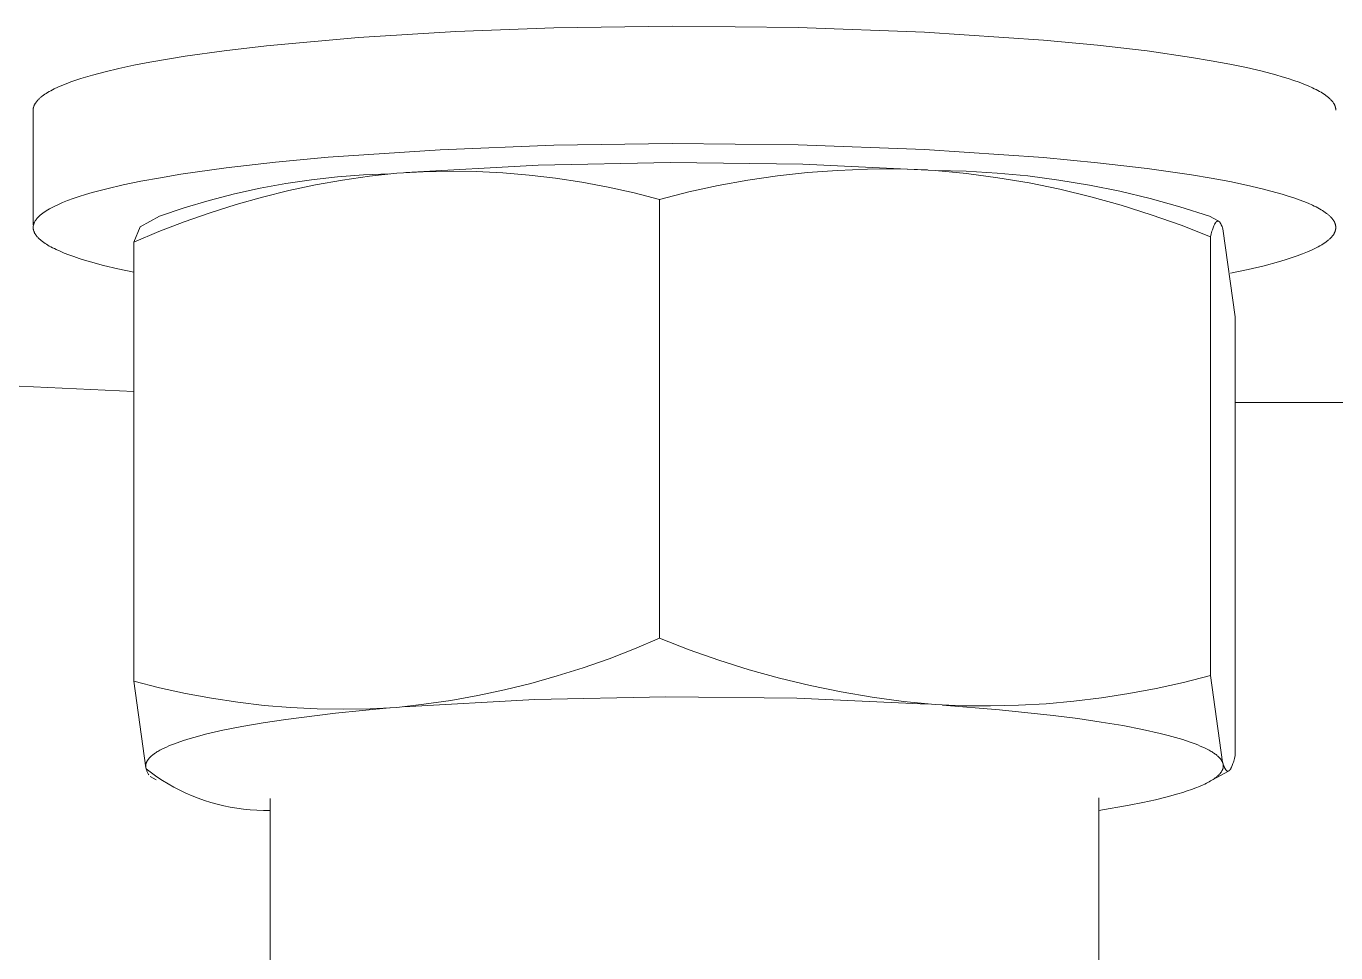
# Model space of a CAD drawing. Header units: millimetres. Extents: x -779 to 3049, y 55 to 2500.
# Drawn here: x -155.03 to -141.76, y 1987.08 to 1996.47 of the extents above; entities that cross this region are included whole.
import ezdxf

# ---------------------------------------------------------------- set-up
doc = ezdxf.new("R2010")
doc.units = ezdxf.units.MM
doc.layers.add('ZANO_R', color=7, linetype='Continuous', lineweight=0)

msp = doc.modelspace()

# ---------------------------------------------------------------- linework, layer by layer
at = {"layer": 'ZANO_R'}
for p, q in [((-151.663, 1996.358), (-150.677, 1996.418)), ((-150.677, 1996.418), (-149.681, 1996.455)), ((-149.681, 1996.455), (-148.482, 1996.472)), ((-148.482, 1996.472), (-147.208, 1996.459)), ((-147.208, 1996.459), (-145.927, 1996.413)), ((-145.927, 1996.413), (-144.721, 1996.332)), ((-153.022, 1996.224), (-152.594, 1996.274)), ((-152.594, 1996.274), (-151.663, 1996.358)), ((-144.721, 1996.332), (-144.172, 1996.279)), ((-144.172, 1996.279), (-143.67, 1996.221)), ((-153.775, 1996.108), (-153.417, 1996.168)), ((-153.417, 1996.168), (-153.022, 1996.224)), ((-143.67, 1996.221), (-143.222, 1996.156)), ((-143.222, 1996.156), (-143.02, 1996.122)), ((-154.358, 1995.976), (-154.23, 1996.01)), ((-154.23, 1996.01), (-154.09, 1996.044)), ((-154.09, 1996.044), (-153.938, 1996.076)), ((-153.938, 1996.076), (-153.775, 1996.108)), ((-143.02, 1996.122), (-142.833, 1996.087)), ((-142.833, 1996.087), (-142.662, 1996.052)), ((-142.662, 1996.052), (-142.506, 1996.015)), ((-142.506, 1996.015), (-142.365, 1995.978)), ((-154.709, 1995.854), (-154.668, 1995.871)), ((-154.668, 1995.871), (-154.624, 1995.889)), ((-154.624, 1995.889), (-154.577, 1995.907)), ((-154.577, 1995.907), (-154.527, 1995.924)), ((-154.527, 1995.924), (-154.474, 1995.942)), ((-154.474, 1995.942), (-154.358, 1995.976)), ((-142.365, 1995.978), (-142.301, 1995.96)), ((-142.301, 1995.96), (-142.241, 1995.941)), ((-142.241, 1995.941), (-142.184, 1995.923)), ((-142.184, 1995.923), (-142.131, 1995.904)), ((-142.131, 1995.904), (-142.082, 1995.885)), ((-142.082, 1995.885), (-142.037, 1995.867)), ((-142.037, 1995.867), (-141.995, 1995.848)), ((-154.911, 1995.724), (-154.907, 1995.728)), ((-154.907, 1995.728), (-154.902, 1995.733)), ((-154.902, 1995.733), (-154.898, 1995.737)), ((-154.898, 1995.737), (-154.893, 1995.742)), ((-154.893, 1995.742), (-154.888, 1995.746)), ((-154.888, 1995.746), (-154.882, 1995.751)), ((-154.882, 1995.751), (-154.877, 1995.755)), ((-154.877, 1995.755), (-154.866, 1995.764)), ((-154.866, 1995.764), (-154.853, 1995.773)), ((-154.853, 1995.773), (-154.841, 1995.782)), ((-154.841, 1995.782), (-154.827, 1995.791)), ((-154.827, 1995.791), (-154.812, 1995.8)), ((-154.812, 1995.8), (-154.797, 1995.809)), ((-154.797, 1995.809), (-154.781, 1995.818)), ((-154.781, 1995.818), (-154.764, 1995.827)), ((-154.764, 1995.827), (-154.747, 1995.836)), ((-154.747, 1995.836), (-154.709, 1995.854)), ((-141.995, 1995.848), (-141.976, 1995.839)), ((-141.976, 1995.839), (-141.957, 1995.83)), ((-141.957, 1995.83), (-141.94, 1995.82)), ((-141.94, 1995.82), (-141.923, 1995.811)), ((-141.923, 1995.811), (-141.907, 1995.802)), ((-141.907, 1995.802), (-141.892, 1995.793)), ((-141.892, 1995.793), (-141.876, 1995.783)), ((-141.876, 1995.783), (-141.862, 1995.772)), ((-141.862, 1995.772), (-141.855, 1995.767)), ((-141.855, 1995.767), (-141.848, 1995.762)), ((-141.848, 1995.762), (-141.841, 1995.757)), ((-141.841, 1995.757), (-141.835, 1995.752)), ((-141.835, 1995.752), (-141.829, 1995.746)), ((-141.829, 1995.746), (-141.823, 1995.741)), ((-141.823, 1995.741), (-141.817, 1995.736)), ((-141.817, 1995.736), (-141.812, 1995.731)), ((-141.812, 1995.731), (-141.807, 1995.725)), ((-154.958, 1995.631), (-154.957, 1995.635)), ((-154.958, 1995.627), (-154.958, 1995.631)), ((-154.958, 1995.622), (-154.958, 1995.627)), ((-154.958, 1994.455), (-154.958, 1995.622)), ((-154.957, 1995.64), (-154.956, 1995.644)), ((-154.957, 1995.635), (-154.957, 1995.64)), ((-154.957, 1995.605), (-154.957, 1995.606)), ((-154.956, 1995.644), (-154.955, 1995.649)), ((-154.955, 1995.649), (-154.954, 1995.653)), ((-154.954, 1995.653), (-154.953, 1995.657)), ((-154.953, 1995.657), (-154.951, 1995.662)), ((-154.951, 1995.662), (-154.949, 1995.666)), ((-154.949, 1995.666), (-154.947, 1995.671)), ((-154.947, 1995.671), (-154.945, 1995.675)), ((-154.945, 1995.675), (-154.943, 1995.679)), ((-154.943, 1995.679), (-154.941, 1995.684)), ((-154.941, 1995.684), (-154.938, 1995.688)), ((-154.938, 1995.688), (-154.935, 1995.693)), ((-154.935, 1995.693), (-154.933, 1995.697)), ((-154.933, 1995.697), (-154.929, 1995.702)), ((-154.929, 1995.702), (-154.926, 1995.706)), ((-154.926, 1995.706), (-154.923, 1995.71)), ((-154.923, 1995.71), (-154.919, 1995.715)), ((-154.919, 1995.715), (-154.915, 1995.719)), ((-154.915, 1995.719), (-154.911, 1995.724)), ((-141.807, 1995.725), (-141.802, 1995.72)), ((-141.802, 1995.72), (-141.797, 1995.715)), ((-141.797, 1995.715), (-141.793, 1995.709)), ((-141.793, 1995.709), (-141.789, 1995.704)), ((-141.789, 1995.704), (-141.785, 1995.699)), ((-141.785, 1995.699), (-141.781, 1995.693)), ((-141.781, 1995.693), (-141.78, 1995.691)), ((-141.78, 1995.691), (-141.778, 1995.688)), ((-141.778, 1995.688), (-141.776, 1995.685)), ((-141.776, 1995.685), (-141.775, 1995.683)), ((-141.775, 1995.683), (-141.773, 1995.68)), ((-141.773, 1995.68), (-141.772, 1995.677)), ((-141.772, 1995.677), (-141.771, 1995.674)), ((-141.771, 1995.674), (-141.769, 1995.672)), ((-141.769, 1995.672), (-141.768, 1995.669)), ((-141.768, 1995.669), (-141.767, 1995.666)), ((-141.767, 1995.666), (-141.766, 1995.664)), ((-141.766, 1995.664), (-141.765, 1995.661)), ((-141.765, 1995.661), (-141.764, 1995.658)), ((-141.764, 1995.658), (-141.763, 1995.655)), ((-141.763, 1995.655), (-141.762, 1995.653)), ((-141.762, 1995.653), (-141.762, 1995.65)), ((-141.762, 1995.65), (-141.761, 1995.647)), ((-141.761, 1995.647), (-141.76, 1995.644)), ((-141.76, 1995.644), (-141.76, 1995.642)), ((-141.76, 1995.642), (-141.759, 1995.639)), ((-141.759, 1995.639), (-141.759, 1995.636)), ((-141.759, 1995.636), (-141.759, 1995.633)), ((-141.759, 1995.633), (-141.758, 1995.631)), ((-141.758, 1995.631), (-141.758, 1995.628)), ((-141.758, 1995.628), (-141.758, 1995.625)), ((-141.758, 1995.625), (-141.758, 1995.622)), ((-151.968, 1995.144), (-150.835, 1995.22)), ((-150.835, 1995.22), (-149.681, 1995.265)), ((-149.681, 1995.265), (-148.482, 1995.282)), ((-148.482, 1995.282), (-147.208, 1995.269)), ((-147.208, 1995.269), (-145.927, 1995.223)), ((-145.927, 1995.223), (-144.721, 1995.142)), ((-153.004, 1995.036), (-152.503, 1995.094)), ((-152.503, 1995.094), (-151.968, 1995.144)), ((-151.181, 1994.991), (-149.841, 1995.064)), ((-149.841, 1995.064), (-148.5, 1995.092)), ((-148.5, 1995.092), (-147.159, 1995.074)), ((-147.159, 1995.074), (-145.819, 1995.011)), ((-144.721, 1995.142), (-144.172, 1995.089)), ((-144.172, 1995.089), (-143.67, 1995.031)), ((-153.866, 1994.901), (-153.67, 1994.937)), ((-153.67, 1994.937), (-153.461, 1994.971)), ((-153.461, 1994.971), (-153.004, 1995.036)), ((-152.137, 1994.916), (-151.875, 1994.945)), ((-151.875, 1994.945), (-151.611, 1994.966)), ((-151.55, 1994.952), (-151.823, 1994.912)), ((-151.611, 1994.966), (-151.347, 1994.977)), ((-151.275, 1994.983), (-151.55, 1994.952)), ((-151.006, 1994.997), (-151.275, 1994.983)), ((-150.737, 1995.002), (-151.006, 1994.997)), ((-150.468, 1994.998), (-150.737, 1995.002)), ((-150.199, 1994.985), (-150.468, 1994.998)), ((-149.931, 1994.963), (-150.199, 1994.985)), ((-149.664, 1994.932), (-149.931, 1994.963)), ((-149.398, 1994.891), (-149.664, 1994.932)), ((-147.415, 1994.954), (-147.717, 1994.911)), ((-147.113, 1994.988), (-147.415, 1994.954)), ((-146.809, 1995.011), (-147.113, 1994.988)), ((-146.504, 1995.023), (-146.809, 1995.011)), ((-146.2, 1995.025), (-146.504, 1995.023)), ((-145.895, 1995.016), (-146.2, 1995.025)), ((-145.819, 1995.011), (-145.505, 1995.003)), ((-145.5, 1994.98), (-145.819, 1995.011)), ((-145.505, 1995.003), (-145.191, 1994.984)), ((-145.183, 1994.937), (-145.5, 1994.98)), ((-145.191, 1994.984), (-144.878, 1994.954)), ((-144.867, 1994.883), (-145.183, 1994.937)), ((-144.878, 1994.954), (-144.566, 1994.913)), ((-143.67, 1995.031), (-143.222, 1994.966)), ((-143.222, 1994.966), (-143.02, 1994.932)), ((-143.02, 1994.932), (-142.833, 1994.897)), ((-154.361, 1994.786), (-154.212, 1994.825)), ((-154.212, 1994.825), (-154.047, 1994.863)), ((-154.047, 1994.863), (-153.866, 1994.901)), ((-152.917, 1994.772), (-152.659, 1994.829)), ((-152.659, 1994.829), (-152.399, 1994.877)), ((-152.367, 1994.806), (-152.635, 1994.74)), ((-152.399, 1994.877), (-152.137, 1994.916)), ((-152.096, 1994.863), (-152.367, 1994.806)), ((-151.823, 1994.912), (-152.096, 1994.863)), ((-149.133, 1994.842), (-149.398, 1994.891)), ((-148.87, 1994.784), (-149.133, 1994.842)), ((-148.017, 1994.856), (-148.315, 1994.792)), ((-147.717, 1994.911), (-148.017, 1994.856)), ((-144.554, 1994.819), (-144.867, 1994.883)), ((-144.566, 1994.913), (-144.255, 1994.861)), ((-144.242, 1994.744), (-144.554, 1994.819)), ((-144.255, 1994.861), (-143.947, 1994.799)), ((-143.947, 1994.799), (-143.641, 1994.725)), ((-142.833, 1994.897), (-142.662, 1994.862)), ((-142.662, 1994.862), (-142.506, 1994.825)), ((-142.506, 1994.825), (-142.365, 1994.788)), ((-154.709, 1994.663), (-154.662, 1994.684)), ((-154.662, 1994.684), (-154.61, 1994.705)), ((-154.61, 1994.705), (-154.554, 1994.725)), ((-154.554, 1994.725), (-154.494, 1994.745)), ((-154.494, 1994.745), (-154.43, 1994.766)), ((-154.43, 1994.766), (-154.361, 1994.786)), ((-153.427, 1994.631), (-153.174, 1994.706)), ((-153.174, 1994.706), (-152.917, 1994.772)), ((-152.902, 1994.665), (-153.166, 1994.582)), ((-152.635, 1994.74), (-152.902, 1994.665)), ((-148.61, 1994.717), (-148.87, 1994.784)), ((-148.315, 1994.792), (-148.61, 1994.717)), ((-148.61, 1994.717), (-148.61, 1990.269)), ((-143.934, 1994.659), (-144.242, 1994.744)), ((-143.641, 1994.725), (-143.338, 1994.642)), ((-142.365, 1994.788), (-142.301, 1994.77)), ((-142.301, 1994.77), (-142.241, 1994.751)), ((-142.241, 1994.751), (-142.184, 1994.733)), ((-142.184, 1994.733), (-142.131, 1994.714)), ((-142.131, 1994.714), (-142.082, 1994.695)), ((-142.082, 1994.695), (-142.037, 1994.677)), ((-142.037, 1994.677), (-141.995, 1994.658)), ((-154.916, 1994.529), (-154.911, 1994.534)), ((-154.911, 1994.534), (-154.906, 1994.539)), ((-154.906, 1994.539), (-154.901, 1994.544)), ((-154.901, 1994.544), (-154.895, 1994.549)), ((-154.895, 1994.549), (-154.89, 1994.554)), ((-154.89, 1994.554), (-154.884, 1994.56)), ((-154.884, 1994.56), (-154.877, 1994.565)), ((-154.877, 1994.565), (-154.871, 1994.57)), ((-154.871, 1994.57), (-154.864, 1994.575)), ((-154.864, 1994.575), (-154.857, 1994.58)), ((-154.857, 1994.58), (-154.842, 1994.591)), ((-154.842, 1994.591), (-154.827, 1994.601)), ((-154.827, 1994.601), (-154.81, 1994.612)), ((-154.81, 1994.612), (-154.792, 1994.622)), ((-154.792, 1994.622), (-154.773, 1994.632)), ((-154.773, 1994.632), (-154.753, 1994.643)), ((-154.753, 1994.643), (-154.732, 1994.653)), ((-154.732, 1994.653), (-154.709, 1994.663)), ((-153.873, 1994.438), (-153.678, 1994.547)), ((-153.678, 1994.547), (-153.427, 1994.631)), ((-153.166, 1994.582), (-153.427, 1994.491)), ((-143.628, 1994.562), (-143.934, 1994.659)), ((-143.326, 1994.456), (-143.628, 1994.562)), ((-143.338, 1994.642), (-143.038, 1994.547)), ((-143.038, 1994.547), (-142.95, 1994.498)), ((-141.995, 1994.658), (-141.976, 1994.649)), ((-141.976, 1994.649), (-141.957, 1994.64)), ((-141.957, 1994.64), (-141.94, 1994.63)), ((-141.94, 1994.63), (-141.923, 1994.621)), ((-141.923, 1994.621), (-141.907, 1994.612)), ((-141.907, 1994.612), (-141.892, 1994.603)), ((-141.892, 1994.603), (-141.878, 1994.594)), ((-141.878, 1994.594), (-141.865, 1994.584)), ((-141.865, 1994.584), (-141.852, 1994.575)), ((-141.852, 1994.575), (-141.84, 1994.566)), ((-141.84, 1994.566), (-141.834, 1994.561)), ((-141.834, 1994.561), (-141.829, 1994.556)), ((-141.829, 1994.556), (-141.823, 1994.552)), ((-141.823, 1994.552), (-141.818, 1994.547)), ((-141.818, 1994.547), (-141.813, 1994.542)), ((-141.813, 1994.542), (-141.809, 1994.537)), ((-141.809, 1994.537), (-141.804, 1994.533)), ((-141.804, 1994.533), (-141.8, 1994.528)), ((-154.958, 1994.441), (-154.957, 1994.447)), ((-154.958, 1994.436), (-154.958, 1994.441)), ((-154.958, 1994.431), (-154.958, 1994.436)), ((-154.958, 1994.426), (-154.958, 1994.431)), ((-154.958, 1994.421), (-154.958, 1994.426)), ((-154.957, 1994.416), (-154.958, 1994.421)), ((-154.957, 1994.447), (-154.956, 1994.452)), ((-154.956, 1994.411), (-154.957, 1994.416)), ((-154.956, 1994.452), (-154.955, 1994.457)), ((-154.955, 1994.406), (-154.956, 1994.411)), ((-154.955, 1994.457), (-154.954, 1994.462)), ((-154.954, 1994.401), (-154.955, 1994.406)), ((-154.954, 1994.462), (-154.953, 1994.467)), ((-154.952, 1994.396), (-154.954, 1994.401)), ((-154.953, 1994.467), (-154.951, 1994.472)), ((-154.951, 1994.472), (-154.949, 1994.477)), ((-154.949, 1994.477), (-154.947, 1994.482)), ((-154.947, 1994.482), (-154.944, 1994.487)), ((-154.944, 1994.487), (-154.942, 1994.492)), ((-154.942, 1994.492), (-154.939, 1994.498)), ((-154.939, 1994.498), (-154.935, 1994.503)), ((-154.935, 1994.503), (-154.932, 1994.508)), ((-154.932, 1994.508), (-154.928, 1994.513)), ((-154.928, 1994.513), (-154.924, 1994.518)), ((-154.924, 1994.518), (-154.92, 1994.523)), ((-154.92, 1994.523), (-154.916, 1994.529)), ((-153.94, 1994.283), (-153.873, 1994.438)), ((-153.427, 1994.491), (-153.685, 1994.391)), ((-143.028, 1994.339), (-143.326, 1994.456)), ((-143.009, 1994.407), (-143.013, 1994.395)), ((-143.005, 1994.419), (-143.009, 1994.407)), ((-143.001, 1994.429), (-143.005, 1994.419)), ((-142.997, 1994.439), (-143.001, 1994.429)), ((-142.994, 1994.449), (-142.997, 1994.439)), ((-142.99, 1994.457), (-142.994, 1994.449)), ((-142.988, 1994.461), (-142.99, 1994.457)), ((-142.986, 1994.465), (-142.988, 1994.461)), ((-142.984, 1994.469), (-142.986, 1994.465)), ((-142.982, 1994.472), (-142.984, 1994.469)), ((-142.98, 1994.475), (-142.982, 1994.472)), ((-142.978, 1994.478), (-142.98, 1994.475)), ((-142.977, 1994.48), (-142.978, 1994.478)), ((-142.976, 1994.481), (-142.977, 1994.48)), ((-142.975, 1994.482), (-142.976, 1994.481)), ((-142.974, 1994.484), (-142.975, 1994.482)), ((-142.973, 1994.485), (-142.974, 1994.484)), ((-142.972, 1994.486), (-142.973, 1994.485)), ((-142.971, 1994.487), (-142.972, 1994.486)), ((-142.97, 1994.488), (-142.971, 1994.487)), ((-142.969, 1994.489), (-142.97, 1994.488)), ((-142.968, 1994.49), (-142.969, 1994.489)), ((-142.967, 1994.491), (-142.968, 1994.49)), ((-142.966, 1994.492), (-142.967, 1994.491)), ((-142.965, 1994.492), (-142.966, 1994.492)), ((-142.966, 1994.492), (-142.966, 1994.492)), ((-142.964, 1994.493), (-142.965, 1994.493)), ((-142.965, 1994.493), (-142.965, 1994.492)), ((-142.963, 1994.494), (-142.964, 1994.493)), ((-142.964, 1994.493), (-142.964, 1994.493)), ((-142.962, 1994.494), (-142.963, 1994.494)), ((-142.963, 1994.494), (-142.963, 1994.494)), ((-142.961, 1994.495), (-142.962, 1994.495)), ((-142.962, 1994.495), (-142.962, 1994.494)), ((-142.96, 1994.495), (-142.961, 1994.495)), ((-142.961, 1994.495), (-142.961, 1994.495)), ((-142.959, 1994.496), (-142.96, 1994.495)), ((-142.96, 1994.495), (-142.96, 1994.495)), ((-142.958, 1994.496), (-142.959, 1994.496)), ((-142.959, 1994.496), (-142.959, 1994.496)), ((-142.957, 1994.496), (-142.958, 1994.496)), ((-142.958, 1994.496), (-142.958, 1994.496)), ((-142.956, 1994.497), (-142.957, 1994.496)), ((-142.957, 1994.496), (-142.957, 1994.496)), ((-142.955, 1994.497), (-142.956, 1994.497)), ((-142.956, 1994.497), (-142.956, 1994.497)), ((-142.954, 1994.497), (-142.955, 1994.497)), ((-142.955, 1994.497), (-142.955, 1994.497)), ((-142.953, 1994.497), (-142.954, 1994.497)), ((-142.954, 1994.497), (-142.954, 1994.497)), ((-142.952, 1994.497), (-142.953, 1994.497)), ((-142.953, 1994.497), (-142.953, 1994.497)), ((-142.951, 1994.497), (-142.952, 1994.497)), ((-142.952, 1994.497), (-142.952, 1994.497)), ((-142.95, 1994.497), (-142.951, 1994.497)), ((-142.951, 1994.497), (-142.951, 1994.497)), ((-142.949, 1994.497), (-142.95, 1994.497)), ((-142.95, 1994.497), (-142.95, 1994.497)), ((-142.949, 1994.496), (-142.949, 1994.497)), ((-142.948, 1994.496), (-142.949, 1994.496)), ((-142.947, 1994.496), (-142.948, 1994.496)), ((-142.948, 1994.496), (-142.948, 1994.496)), ((-142.946, 1994.496), (-142.947, 1994.496)), ((-142.947, 1994.496), (-142.947, 1994.496)), ((-142.946, 1994.495), (-142.946, 1994.496)), ((-142.945, 1994.495), (-142.946, 1994.495)), ((-142.944, 1994.495), (-142.945, 1994.495)), ((-142.945, 1994.495), (-142.945, 1994.495)), ((-142.943, 1994.494), (-142.944, 1994.495)), ((-142.944, 1994.495), (-142.944, 1994.495)), ((-142.942, 1994.494), (-142.943, 1994.494)), ((-142.943, 1994.494), (-142.943, 1994.494)), ((-142.942, 1994.493), (-142.942, 1994.494)), ((-142.941, 1994.493), (-142.942, 1994.493)), ((-142.94, 1994.492), (-142.941, 1994.493)), ((-142.941, 1994.493), (-142.941, 1994.493)), ((-142.939, 1994.491), (-142.94, 1994.492)), ((-142.94, 1994.492), (-142.94, 1994.492)), ((-142.938, 1994.491), (-142.939, 1994.491)), ((-142.939, 1994.491), (-142.939, 1994.491)), ((-142.937, 1994.49), (-142.938, 1994.491)), ((-142.936, 1994.489), (-142.937, 1994.49)), ((-142.936, 1994.488), (-142.936, 1994.489)), ((-142.935, 1994.487), (-142.936, 1994.488)), ((-142.934, 1994.485), (-142.935, 1994.487)), ((-142.933, 1994.484), (-142.934, 1994.485)), ((-142.932, 1994.483), (-142.933, 1994.484)), ((-142.931, 1994.482), (-142.932, 1994.483)), ((-142.93, 1994.48), (-142.931, 1994.482)), ((-142.929, 1994.479), (-142.93, 1994.48)), ((-142.928, 1994.477), (-142.929, 1994.479)), ((-142.927, 1994.475), (-142.928, 1994.477)), ((-142.925, 1994.472), (-142.927, 1994.475)), ((-142.923, 1994.468), (-142.925, 1994.472)), ((-142.921, 1994.464), (-142.923, 1994.468)), ((-142.919, 1994.46), (-142.921, 1994.464)), ((-142.917, 1994.456), (-142.919, 1994.46)), ((-142.915, 1994.451), (-142.917, 1994.456)), ((-142.911, 1994.441), (-142.915, 1994.451)), ((-142.906, 1994.429), (-142.911, 1994.441)), ((-142.902, 1994.417), (-142.906, 1994.429)), ((-142.777, 1993.528), (-142.902, 1994.417)), ((-141.8, 1994.528), (-141.796, 1994.523)), ((-141.796, 1994.523), (-141.792, 1994.518)), ((-141.792, 1994.518), (-141.788, 1994.513)), ((-141.788, 1994.513), (-141.785, 1994.509)), ((-141.785, 1994.509), (-141.781, 1994.504)), ((-141.781, 1994.504), (-141.778, 1994.499)), ((-141.778, 1994.499), (-141.776, 1994.494)), ((-141.776, 1994.494), (-141.773, 1994.489)), ((-141.773, 1994.489), (-141.772, 1994.487)), ((-141.772, 1994.487), (-141.77, 1994.484)), ((-141.77, 1994.484), (-141.769, 1994.482)), ((-141.769, 1994.482), (-141.768, 1994.479)), ((-141.768, 1994.479), (-141.767, 1994.477)), ((-141.767, 1994.477), (-141.766, 1994.474)), ((-141.766, 1994.474), (-141.765, 1994.472)), ((-141.765, 1994.472), (-141.764, 1994.469)), ((-141.764, 1994.469), (-141.764, 1994.467)), ((-141.764, 1994.467), (-141.763, 1994.465)), ((-141.763, 1994.4), (-141.764, 1994.397)), ((-141.763, 1994.465), (-141.762, 1994.462)), ((-141.762, 1994.402), (-141.763, 1994.4)), ((-141.762, 1994.462), (-141.762, 1994.46)), ((-141.762, 1994.46), (-141.761, 1994.457)), ((-141.761, 1994.407), (-141.762, 1994.405)), ((-141.762, 1994.405), (-141.762, 1994.402)), ((-141.761, 1994.457), (-141.76, 1994.455)), ((-141.76, 1994.41), (-141.761, 1994.407)), ((-141.76, 1994.455), (-141.76, 1994.452)), ((-141.76, 1994.452), (-141.76, 1994.45)), ((-141.76, 1994.45), (-141.759, 1994.447)), ((-141.759, 1994.417), (-141.76, 1994.415)), ((-141.76, 1994.415), (-141.76, 1994.412)), ((-141.76, 1994.412), (-141.76, 1994.41)), ((-141.759, 1994.447), (-141.759, 1994.445)), ((-141.759, 1994.445), (-141.759, 1994.442)), ((-141.759, 1994.442), (-141.758, 1994.44)), ((-141.758, 1994.425), (-141.759, 1994.422)), ((-141.759, 1994.422), (-141.759, 1994.42)), ((-141.759, 1994.42), (-141.759, 1994.417)), ((-141.758, 1994.44), (-141.758, 1994.437)), ((-141.758, 1994.437), (-141.758, 1994.435)), ((-141.758, 1994.435), (-141.758, 1994.432)), ((-141.758, 1994.432), (-141.758, 1994.43)), ((-141.758, 1994.43), (-141.758, 1994.427)), ((-141.758, 1994.427), (-141.758, 1994.425)), ((-154.95, 1994.391), (-154.952, 1994.396)), ((-154.949, 1994.386), (-154.95, 1994.391)), ((-154.946, 1994.381), (-154.949, 1994.386)), ((-154.944, 1994.376), (-154.946, 1994.381)), ((-154.941, 1994.372), (-154.944, 1994.376)), ((-154.938, 1994.367), (-154.941, 1994.372)), ((-154.935, 1994.362), (-154.938, 1994.367)), ((-154.932, 1994.357), (-154.935, 1994.362)), ((-154.929, 1994.352), (-154.932, 1994.357)), ((-154.925, 1994.347), (-154.929, 1994.352)), ((-154.921, 1994.342), (-154.925, 1994.347)), ((-154.917, 1994.337), (-154.921, 1994.342)), ((-154.913, 1994.333), (-154.917, 1994.337)), ((-154.908, 1994.328), (-154.913, 1994.333)), ((-154.903, 1994.323), (-154.908, 1994.328)), ((-154.898, 1994.318), (-154.903, 1994.323)), ((-154.893, 1994.313), (-154.898, 1994.318)), ((-154.888, 1994.309), (-154.893, 1994.313)), ((-154.882, 1994.304), (-154.888, 1994.309)), ((-154.877, 1994.299), (-154.882, 1994.304)), ((-154.865, 1994.29), (-154.877, 1994.299)), ((-154.852, 1994.28), (-154.865, 1994.29)), ((-154.838, 1994.271), (-154.852, 1994.28)), ((-154.824, 1994.262), (-154.838, 1994.271)), ((-153.685, 1994.391), (-153.94, 1994.283)), ((-153.94, 1989.836), (-153.94, 1994.283)), ((-143.021, 1994.368), (-143.028, 1994.339)), ((-143.028, 1989.892), (-143.028, 1994.339)), ((-143.013, 1994.395), (-143.021, 1994.368)), ((-141.87, 1994.277), (-141.885, 1994.266)), ((-141.855, 1994.287), (-141.87, 1994.277)), ((-141.848, 1994.292), (-141.855, 1994.287)), ((-141.842, 1994.297), (-141.848, 1994.292)), ((-141.836, 1994.303), (-141.842, 1994.297)), ((-141.829, 1994.308), (-141.836, 1994.303)), ((-141.824, 1994.313), (-141.829, 1994.308)), ((-141.818, 1994.318), (-141.824, 1994.313)), ((-141.813, 1994.323), (-141.818, 1994.318)), ((-141.808, 1994.328), (-141.813, 1994.323)), ((-141.803, 1994.333), (-141.808, 1994.328)), ((-141.798, 1994.338), (-141.803, 1994.333)), ((-141.794, 1994.344), (-141.798, 1994.338)), ((-141.79, 1994.349), (-141.794, 1994.344)), ((-141.786, 1994.354), (-141.79, 1994.349)), ((-141.783, 1994.359), (-141.786, 1994.354)), ((-141.779, 1994.364), (-141.783, 1994.359)), ((-141.776, 1994.369), (-141.779, 1994.364)), ((-141.775, 1994.372), (-141.776, 1994.369)), ((-141.774, 1994.374), (-141.775, 1994.372)), ((-141.772, 1994.377), (-141.774, 1994.374)), ((-141.771, 1994.379), (-141.772, 1994.377)), ((-141.77, 1994.382), (-141.771, 1994.379)), ((-141.769, 1994.384), (-141.77, 1994.382)), ((-141.768, 1994.387), (-141.769, 1994.384)), ((-141.767, 1994.389), (-141.768, 1994.387)), ((-141.766, 1994.392), (-141.767, 1994.389)), ((-141.765, 1994.394), (-141.766, 1994.392)), ((-141.764, 1994.397), (-141.765, 1994.394)), ((-154.81, 1994.253), (-154.824, 1994.262)), ((-154.795, 1994.244), (-154.81, 1994.253)), ((-154.779, 1994.235), (-154.795, 1994.244)), ((-154.762, 1994.226), (-154.779, 1994.235)), ((-154.744, 1994.218), (-154.762, 1994.226)), ((-154.726, 1994.209), (-154.744, 1994.218)), ((-154.686, 1994.191), (-154.726, 1994.209)), ((-154.643, 1994.173), (-154.686, 1994.191)), ((-154.597, 1994.155), (-154.643, 1994.173)), ((-154.547, 1994.137), (-154.597, 1994.155)), ((-154.494, 1994.119), (-154.547, 1994.137)), ((-142.15, 1994.144), (-142.209, 1994.123)), ((-142.096, 1994.164), (-142.15, 1994.144)), ((-142.045, 1994.184), (-142.096, 1994.164)), ((-141.999, 1994.205), (-142.045, 1994.184)), ((-141.977, 1994.215), (-141.999, 1994.205)), ((-141.957, 1994.225), (-141.977, 1994.215)), ((-141.937, 1994.236), (-141.957, 1994.225)), ((-141.919, 1994.246), (-141.937, 1994.236)), ((-141.901, 1994.256), (-141.919, 1994.246)), ((-141.885, 1994.266), (-141.901, 1994.256)), ((-154.437, 1994.101), (-154.494, 1994.119)), ((-154.377, 1994.083), (-154.437, 1994.101)), ((-154.246, 1994.048), (-154.377, 1994.083)), ((-154.1, 1994.013), (-154.246, 1994.048)), ((-153.94, 1993.979), (-154.1, 1994.013)), ((-142.647, 1994.006), (-142.824, 1993.969)), ((-142.485, 1994.044), (-142.647, 1994.006)), ((-142.339, 1994.084), (-142.485, 1994.044)), ((-142.272, 1994.103), (-142.339, 1994.084)), ((-142.209, 1994.123), (-142.272, 1994.103)), ((-142.777, 1989.08), (-142.777, 1993.528)), ((-153.94, 1992.771), (-155.101, 1992.825)), ((-128.358, 1992.659), (-142.777, 1992.659)), ((-148.865, 1990.161), (-149.123, 1990.062)), ((-148.61, 1990.269), (-148.865, 1990.161)), ((-148.61, 1990.269), (-148.312, 1990.152)), ((-148.312, 1990.152), (-148.01, 1990.046)), ((-149.123, 1990.062), (-149.384, 1989.97)), ((-148.01, 1990.046), (-147.704, 1989.95)), ((-149.384, 1989.97), (-149.648, 1989.887)), ((-147.704, 1989.95), (-147.396, 1989.864)), ((-143.301, 1989.822), (-143.028, 1989.892)), ((-143.028, 1989.892), (-142.906, 1989.014)), ((-153.817, 1988.957), (-153.94, 1989.836)), ((-153.679, 1989.768), (-153.94, 1989.836)), ((-153.416, 1989.71), (-153.679, 1989.768)), ((-149.914, 1989.812), (-150.183, 1989.746)), ((-149.648, 1989.887), (-149.914, 1989.812)), ((-147.396, 1989.864), (-147.084, 1989.789)), ((-147.084, 1989.789), (-146.771, 1989.725)), ((-143.854, 1989.709), (-143.577, 1989.761)), ((-143.577, 1989.761), (-143.301, 1989.822)), ((-153.152, 1989.661), (-153.416, 1989.71)), ((-152.886, 1989.621), (-153.152, 1989.661)), ((-151.202, 1989.575), (-149.876, 1989.648)), ((-150.726, 1989.64), (-151, 1989.6)), ((-150.454, 1989.689), (-150.726, 1989.64)), ((-150.183, 1989.746), (-150.454, 1989.689)), ((-149.876, 1989.648), (-148.549, 1989.677)), ((-148.549, 1989.677), (-147.221, 1989.662)), ((-147.221, 1989.662), (-145.895, 1989.602)), ((-146.771, 1989.725), (-146.455, 1989.671)), ((-146.455, 1989.671), (-146.138, 1989.629)), ((-146.138, 1989.629), (-145.819, 1989.597)), ((-144.693, 1989.606), (-144.412, 1989.632)), ((-144.412, 1989.632), (-144.132, 1989.666)), ((-144.132, 1989.666), (-143.854, 1989.709)), ((-152.618, 1989.589), (-152.886, 1989.621)), ((-152.35, 1989.567), (-152.618, 1989.589)), ((-152.399, 1989.447), (-151.895, 1989.51)), ((-152.082, 1989.554), (-152.35, 1989.567)), ((-151.813, 1989.55), (-152.082, 1989.554)), ((-151.895, 1989.51), (-151.347, 1989.563)), ((-151.543, 1989.555), (-151.813, 1989.55)), ((-151.275, 1989.569), (-151.543, 1989.555)), ((-151, 1989.6), (-151.275, 1989.569)), ((-145.819, 1989.597), (-145.537, 1989.586)), ((-145.744, 1989.592), (-145.165, 1989.545)), ((-145.537, 1989.586), (-145.256, 1989.583)), ((-145.256, 1989.583), (-144.974, 1989.59)), ((-145.165, 1989.545), (-144.623, 1989.487)), ((-144.974, 1989.59), (-144.693, 1989.606)), ((-153.038, 1989.337), (-152.843, 1989.375)), ((-152.843, 1989.375), (-152.629, 1989.412)), ((-152.629, 1989.412), (-152.399, 1989.447)), ((-144.623, 1989.487), (-144.372, 1989.455)), ((-144.372, 1989.455), (-144.136, 1989.42)), ((-144.136, 1989.42), (-143.918, 1989.384)), ((-143.918, 1989.384), (-143.718, 1989.345)), ((-153.499, 1989.211), (-153.436, 1989.233)), ((-153.436, 1989.233), (-153.367, 1989.254)), ((-153.367, 1989.254), (-153.293, 1989.275)), ((-153.293, 1989.275), (-153.213, 1989.296)), ((-153.213, 1989.296), (-153.038, 1989.337)), ((-143.718, 1989.345), (-143.539, 1989.305)), ((-143.539, 1989.305), (-143.457, 1989.284)), ((-143.457, 1989.284), (-143.381, 1989.263)), ((-143.381, 1989.263), (-143.31, 1989.242)), ((-143.31, 1989.242), (-143.244, 1989.221)), ((-153.744, 1989.09), (-153.737, 1989.095)), ((-153.737, 1989.095), (-153.729, 1989.101)), ((-153.729, 1989.101), (-153.721, 1989.106)), ((-153.721, 1989.106), (-153.713, 1989.112)), ((-153.713, 1989.112), (-153.704, 1989.118)), ((-153.704, 1989.118), (-153.695, 1989.123)), ((-153.695, 1989.123), (-153.675, 1989.134)), ((-153.675, 1989.134), (-153.654, 1989.145)), ((-153.654, 1989.145), (-153.632, 1989.156)), ((-153.632, 1989.156), (-153.608, 1989.167)), ((-153.608, 1989.167), (-153.583, 1989.178)), ((-153.583, 1989.178), (-153.556, 1989.189)), ((-153.556, 1989.189), (-153.528, 1989.2)), ((-153.528, 1989.2), (-153.499, 1989.211)), ((-143.244, 1989.221), (-143.185, 1989.199)), ((-143.185, 1989.199), (-143.157, 1989.188)), ((-143.157, 1989.188), (-143.131, 1989.177)), ((-143.131, 1989.177), (-143.106, 1989.167)), ((-143.106, 1989.167), (-143.083, 1989.156)), ((-143.083, 1989.156), (-143.061, 1989.145)), ((-143.061, 1989.145), (-143.04, 1989.134)), ((-143.04, 1989.134), (-143.021, 1989.123)), ((-143.021, 1989.123), (-143.012, 1989.117)), ((-143.012, 1989.117), (-143.003, 1989.112)), ((-143.003, 1989.112), (-142.995, 1989.106)), ((-142.995, 1989.106), (-142.987, 1989.101)), ((-142.987, 1989.101), (-142.979, 1989.095)), ((-142.979, 1989.095), (-142.972, 1989.09)), ((-153.818, 1988.984), (-153.817, 1988.987)), ((-153.818, 1988.982), (-153.818, 1988.984)), ((-153.818, 1988.979), (-153.818, 1988.982)), ((-153.818, 1988.976), (-153.818, 1988.979)), ((-153.818, 1988.973), (-153.818, 1988.976)), ((-153.818, 1988.971), (-153.818, 1988.973)), ((-153.818, 1988.968), (-153.818, 1988.971)), ((-153.818, 1988.965), (-153.818, 1988.968)), ((-153.817, 1988.963), (-153.818, 1988.965)), ((-153.817, 1988.99), (-153.816, 1988.993)), ((-153.817, 1988.987), (-153.817, 1988.99)), ((-153.817, 1988.96), (-153.817, 1988.963)), ((-153.816, 1988.957), (-153.817, 1988.96)), ((-153.816, 1988.995), (-153.815, 1988.998)), ((-153.816, 1988.993), (-153.816, 1988.995)), ((-153.815, 1988.998), (-153.814, 1989.001)), ((-153.814, 1989.001), (-153.813, 1989.004)), ((-153.813, 1989.004), (-153.812, 1989.006)), ((-153.812, 1989.006), (-153.811, 1989.009)), ((-153.811, 1989.009), (-153.81, 1989.012)), ((-153.81, 1989.012), (-153.809, 1989.015)), ((-153.809, 1989.015), (-153.808, 1989.017)), ((-153.808, 1989.017), (-153.807, 1989.02)), ((-153.807, 1989.02), (-153.805, 1989.023)), ((-153.805, 1989.023), (-153.804, 1989.026)), ((-153.804, 1989.026), (-153.802, 1989.029)), ((-153.802, 1989.029), (-153.8, 1989.031)), ((-153.8, 1989.031), (-153.798, 1989.034)), ((-153.798, 1989.034), (-153.797, 1989.037)), ((-153.797, 1989.037), (-153.795, 1989.04)), ((-153.795, 1989.04), (-153.793, 1989.042)), ((-153.793, 1989.042), (-153.79, 1989.045)), ((-153.79, 1989.045), (-153.788, 1989.048)), ((-153.788, 1989.048), (-153.786, 1989.051)), ((-153.786, 1989.051), (-153.783, 1989.054)), ((-153.783, 1989.054), (-153.781, 1989.056)), ((-153.781, 1989.056), (-153.776, 1989.062)), ((-153.776, 1989.062), (-153.77, 1989.067)), ((-153.77, 1989.067), (-153.764, 1989.073)), ((-153.764, 1989.073), (-153.758, 1989.079)), ((-153.758, 1989.079), (-153.751, 1989.084)), ((-153.751, 1989.084), (-153.744, 1989.09)), ((-142.972, 1989.09), (-142.965, 1989.084)), ((-142.965, 1989.084), (-142.959, 1989.079)), ((-142.959, 1989.079), (-142.952, 1989.073)), ((-142.952, 1989.073), (-142.947, 1989.068)), ((-142.947, 1989.068), (-142.941, 1989.062)), ((-142.941, 1989.062), (-142.936, 1989.057)), ((-142.936, 1989.057), (-142.931, 1989.051)), ((-142.931, 1989.051), (-142.929, 1989.049)), ((-142.929, 1989.049), (-142.926, 1989.046)), ((-142.926, 1989.046), (-142.924, 1989.043)), ((-142.924, 1989.043), (-142.922, 1989.04)), ((-142.922, 1989.04), (-142.92, 1989.038)), ((-142.92, 1989.038), (-142.918, 1989.035)), ((-142.918, 1989.035), (-142.917, 1989.032)), ((-142.917, 1989.032), (-142.915, 1989.03)), ((-142.915, 1989.03), (-142.913, 1989.027)), ((-142.913, 1989.027), (-142.912, 1989.024)), ((-142.912, 1989.024), (-142.91, 1989.021)), ((-142.91, 1989.021), (-142.909, 1989.019)), ((-142.909, 1989.019), (-142.908, 1989.016)), ((-142.908, 1989.016), (-142.906, 1989.013)), ((-142.906, 1989.013), (-142.905, 1989.011)), ((-142.905, 1989.011), (-142.904, 1989.008)), ((-142.904, 1989.008), (-142.903, 1989.005)), ((-142.903, 1989.005), (-142.902, 1989.002)), ((-142.902, 1989.002), (-142.902, 1989.001)), ((-142.902, 1989.001), (-142.901, 1988.999)), ((-142.901, 1988.999), (-142.901, 1988.997)), ((-142.901, 1988.997), (-142.9, 1988.995)), ((-142.9, 1988.995), (-142.9, 1988.993)), ((-142.9, 1988.993), (-142.9, 1988.991)), ((-142.9, 1988.991), (-142.899, 1988.989)), ((-142.899, 1988.96), (-142.9, 1988.958)), ((-142.9, 1988.958), (-142.9, 1988.956)), ((-142.899, 1988.989), (-142.899, 1988.987)), ((-142.899, 1988.987), (-142.899, 1988.985)), ((-142.899, 1988.985), (-142.899, 1988.983)), ((-142.899, 1988.983), (-142.898, 1988.981)), ((-142.898, 1988.968), (-142.899, 1988.966)), ((-142.899, 1988.966), (-142.899, 1988.964)), ((-142.899, 1988.964), (-142.899, 1988.962)), ((-142.899, 1988.962), (-142.899, 1988.96)), ((-142.898, 1988.981), (-142.898, 1988.979)), ((-142.898, 1988.979), (-142.898, 1988.977)), ((-142.898, 1988.977), (-142.898, 1988.976)), ((-142.898, 1988.976), (-142.898, 1988.974)), ((-142.898, 1988.974), (-142.898, 1988.972)), ((-142.898, 1988.972), (-142.898, 1988.97)), ((-142.898, 1988.97), (-142.898, 1988.968)), ((-142.897, 1988.987), (-142.894, 1988.978)), ((-142.894, 1988.978), (-142.891, 1988.969)), ((-142.891, 1988.969), (-142.887, 1988.961)), ((-142.887, 1988.961), (-142.886, 1988.957)), ((-142.819, 1988.954), (-142.817, 1988.958)), ((-142.817, 1988.958), (-142.815, 1988.962)), ((-142.815, 1988.962), (-142.811, 1988.971)), ((-142.811, 1988.971), (-142.808, 1988.98)), ((-142.808, 1988.98), (-142.804, 1988.99)), ((-142.804, 1988.99), (-142.8, 1989.001)), ((-142.8, 1989.001), (-142.796, 1989.012)), ((-142.796, 1989.012), (-142.792, 1989.025)), ((-142.792, 1989.025), (-142.784, 1989.051)), ((-142.784, 1989.051), (-142.777, 1989.08)), ((-153.816, 1988.954), (-153.816, 1988.957)), ((-153.815, 1988.952), (-153.816, 1988.954)), ((-153.815, 1988.949), (-153.815, 1988.952)), ((-153.814, 1988.946), (-153.815, 1988.949)), ((-153.76, 1988.905), (-153.814, 1988.946)), ((-153.808, 1988.928), (-153.81, 1988.935)), ((-153.806, 1988.922), (-153.808, 1988.928)), ((-153.803, 1988.915), (-153.806, 1988.922)), ((-153.8, 1988.909), (-153.803, 1988.915)), ((-153.798, 1988.903), (-153.8, 1988.909)), ((-153.794, 1988.896), (-153.798, 1988.903)), ((-153.791, 1988.89), (-153.794, 1988.896)), ((-153.788, 1988.884), (-153.791, 1988.89)), ((-153.711, 1988.834), (-153.773, 1988.869)), ((-153.705, 1988.866), (-153.76, 1988.905)), ((-153.649, 1988.829), (-153.705, 1988.866)), ((-153.591, 1988.793), (-153.649, 1988.829)), ((-143.014, 1988.83), (-143.027, 1988.823)), ((-143.001, 1988.838), (-143.014, 1988.83)), ((-142.847, 1988.923), (-143.007, 1988.833)), ((-142.99, 1988.846), (-143.001, 1988.838)), ((-142.979, 1988.854), (-142.99, 1988.846)), ((-142.968, 1988.862), (-142.979, 1988.854)), ((-142.963, 1988.866), (-142.968, 1988.862)), ((-142.959, 1988.87), (-142.963, 1988.866)), ((-142.954, 1988.874), (-142.959, 1988.87)), ((-142.95, 1988.878), (-142.954, 1988.874)), ((-142.946, 1988.882), (-142.95, 1988.878)), ((-142.942, 1988.886), (-142.946, 1988.882)), ((-142.938, 1988.89), (-142.942, 1988.886)), ((-142.934, 1988.894), (-142.938, 1988.89)), ((-142.931, 1988.897), (-142.934, 1988.894)), ((-142.928, 1988.901), (-142.931, 1988.897)), ((-142.925, 1988.905), (-142.928, 1988.901)), ((-142.922, 1988.909), (-142.925, 1988.905)), ((-142.919, 1988.913), (-142.922, 1988.909)), ((-142.916, 1988.917), (-142.919, 1988.913)), ((-142.914, 1988.921), (-142.916, 1988.917)), ((-142.912, 1988.925), (-142.914, 1988.921)), ((-142.91, 1988.929), (-142.912, 1988.925)), ((-142.909, 1988.931), (-142.91, 1988.929)), ((-142.908, 1988.933), (-142.909, 1988.931)), ((-142.907, 1988.935), (-142.908, 1988.933)), ((-142.906, 1988.937), (-142.907, 1988.935)), ((-142.905, 1988.939), (-142.906, 1988.937)), ((-142.904, 1988.941), (-142.905, 1988.939)), ((-142.903, 1988.944), (-142.904, 1988.943)), ((-142.904, 1988.943), (-142.904, 1988.941)), ((-142.902, 1988.946), (-142.903, 1988.944)), ((-142.901, 1988.95), (-142.902, 1988.948)), ((-142.902, 1988.948), (-142.902, 1988.946)), ((-142.9, 1988.954), (-142.901, 1988.952)), ((-142.901, 1988.952), (-142.901, 1988.95)), ((-142.9, 1988.956), (-142.9, 1988.954)), ((-142.886, 1988.957), (-142.884, 1988.954)), ((-142.884, 1988.954), (-142.882, 1988.951)), ((-142.882, 1988.951), (-142.881, 1988.948)), ((-142.881, 1988.948), (-142.879, 1988.945)), ((-142.879, 1988.945), (-142.877, 1988.942)), ((-142.877, 1988.942), (-142.875, 1988.939)), ((-142.875, 1988.939), (-142.875, 1988.938)), ((-142.875, 1988.938), (-142.874, 1988.937)), ((-142.874, 1988.937), (-142.873, 1988.936)), ((-142.873, 1988.936), (-142.872, 1988.935)), ((-142.872, 1988.935), (-142.871, 1988.934)), ((-142.871, 1988.934), (-142.87, 1988.933)), ((-142.87, 1988.933), (-142.869, 1988.932)), ((-142.869, 1988.932), (-142.868, 1988.931)), ((-142.868, 1988.931), (-142.867, 1988.93)), ((-142.867, 1988.93), (-142.866, 1988.929)), ((-142.866, 1988.929), (-142.866, 1988.928)), ((-142.866, 1988.928), (-142.865, 1988.928)), ((-142.865, 1988.928), (-142.865, 1988.927)), ((-142.865, 1988.927), (-142.865, 1988.927)), ((-142.865, 1988.927), (-142.864, 1988.927)), ((-142.864, 1988.927), (-142.864, 1988.926)), ((-142.864, 1988.926), (-142.863, 1988.926)), ((-142.863, 1988.926), (-142.863, 1988.926)), ((-142.863, 1988.926), (-142.862, 1988.925)), ((-142.862, 1988.925), (-142.862, 1988.925)), ((-142.862, 1988.925), (-142.861, 1988.925)), ((-142.861, 1988.925), (-142.861, 1988.925)), ((-142.861, 1988.925), (-142.86, 1988.924)), ((-142.86, 1988.924), (-142.86, 1988.924)), ((-142.86, 1988.924), (-142.859, 1988.924)), ((-142.859, 1988.924), (-142.859, 1988.924)), ((-142.859, 1988.924), (-142.858, 1988.923)), ((-142.858, 1988.923), (-142.858, 1988.923)), ((-142.858, 1988.923), (-142.857, 1988.923)), ((-142.857, 1988.923), (-142.857, 1988.923)), ((-142.857, 1988.923), (-142.856, 1988.923)), ((-142.856, 1988.923), (-142.856, 1988.923)), ((-142.856, 1988.923), (-142.855, 1988.923)), ((-142.855, 1988.923), (-142.855, 1988.923)), ((-142.855, 1988.923), (-142.854, 1988.923)), ((-142.854, 1988.923), (-142.854, 1988.922)), ((-142.854, 1988.922), (-142.853, 1988.922)), ((-142.853, 1988.922), (-142.853, 1988.922)), ((-142.853, 1988.922), (-142.852, 1988.922)), ((-142.852, 1988.922), (-142.852, 1988.922)), ((-142.852, 1988.922), (-142.851, 1988.922)), ((-142.851, 1988.922), (-142.851, 1988.923)), ((-142.851, 1988.923), (-142.85, 1988.923)), ((-142.85, 1988.923), (-142.85, 1988.923)), ((-142.85, 1988.923), (-142.849, 1988.923)), ((-142.849, 1988.923), (-142.849, 1988.923)), ((-142.849, 1988.923), (-142.848, 1988.923)), ((-142.848, 1988.923), (-142.848, 1988.923)), ((-142.848, 1988.923), (-142.847, 1988.923)), ((-142.847, 1988.923), (-142.846, 1988.924)), ((-142.847, 1988.923), (-142.847, 1988.923)), ((-142.846, 1988.924), (-142.846, 1988.924)), ((-142.846, 1988.924), (-142.845, 1988.924)), ((-142.845, 1988.924), (-142.845, 1988.924)), ((-142.845, 1988.924), (-142.844, 1988.924)), ((-142.844, 1988.924), (-142.844, 1988.925)), ((-142.844, 1988.925), (-142.843, 1988.925)), ((-142.843, 1988.925), (-142.843, 1988.925)), ((-142.843, 1988.925), (-142.842, 1988.925)), ((-142.842, 1988.925), (-142.842, 1988.926)), ((-142.842, 1988.926), (-142.841, 1988.926)), ((-142.841, 1988.926), (-142.84, 1988.927)), ((-142.841, 1988.926), (-142.841, 1988.926)), ((-142.84, 1988.927), (-142.84, 1988.927)), ((-142.84, 1988.927), (-142.839, 1988.927)), ((-142.839, 1988.928), (-142.838, 1988.929)), ((-142.839, 1988.927), (-142.839, 1988.928)), ((-142.838, 1988.929), (-142.837, 1988.929)), ((-142.837, 1988.929), (-142.836, 1988.93)), ((-142.836, 1988.93), (-142.835, 1988.931)), ((-142.835, 1988.931), (-142.834, 1988.932)), ((-142.834, 1988.932), (-142.833, 1988.933)), ((-142.833, 1988.933), (-142.832, 1988.935)), ((-142.832, 1988.935), (-142.831, 1988.936)), ((-142.831, 1988.936), (-142.83, 1988.937)), ((-142.83, 1988.937), (-142.829, 1988.938)), ((-142.829, 1988.938), (-142.828, 1988.94)), ((-142.828, 1988.94), (-142.827, 1988.941)), ((-142.827, 1988.941), (-142.825, 1988.944)), ((-142.825, 1988.944), (-142.823, 1988.947)), ((-142.823, 1988.947), (-142.821, 1988.951)), ((-142.821, 1988.951), (-142.819, 1988.954)), ((-153.532, 1988.76), (-153.591, 1988.793)), ((-153.472, 1988.729), (-153.532, 1988.76)), ((-153.411, 1988.7), (-153.472, 1988.729)), ((-153.349, 1988.673), (-153.411, 1988.7)), ((-143.31, 1988.706), (-143.36, 1988.691)), ((-143.263, 1988.722), (-143.31, 1988.706)), ((-143.219, 1988.737), (-143.263, 1988.722)), ((-143.177, 1988.752), (-143.219, 1988.737)), ((-143.139, 1988.768), (-143.177, 1988.752)), ((-143.103, 1988.783), (-143.139, 1988.768)), ((-143.087, 1988.791), (-143.103, 1988.783)), ((-143.07, 1988.799), (-143.087, 1988.791)), ((-143.055, 1988.807), (-143.07, 1988.799)), ((-143.041, 1988.815), (-143.055, 1988.807)), ((-143.027, 1988.823), (-143.041, 1988.815)), ((-153.287, 1988.648), (-153.349, 1988.673)), ((-153.223, 1988.626), (-153.287, 1988.648)), ((-153.158, 1988.605), (-153.223, 1988.626)), ((-153.093, 1988.587), (-153.158, 1988.605)), ((-153.028, 1988.571), (-153.093, 1988.587)), ((-152.961, 1988.558), (-153.028, 1988.571)), ((-152.558, 1986.284), (-152.558, 1988.644)), ((-144.158, 1988.651), (-144.158, 1986.276)), ((-143.853, 1988.577), (-144.158, 1988.525)), ((-143.715, 1988.604), (-143.853, 1988.577)), ((-143.586, 1988.633), (-143.715, 1988.604)), ((-143.468, 1988.662), (-143.586, 1988.633)), ((-143.36, 1988.691), (-143.468, 1988.662)), ((-152.895, 1988.546), (-152.961, 1988.558)), ((-152.828, 1988.537), (-152.895, 1988.546)), ((-152.761, 1988.531), (-152.828, 1988.537)), ((-152.693, 1988.527), (-152.761, 1988.531)), ((-152.626, 1988.525), (-152.693, 1988.527)), ((-152.558, 1988.525), (-152.626, 1988.525))]:
    msp.add_line(p, q, dxfattribs=at)

doc.saveas('drawing.dxf')
